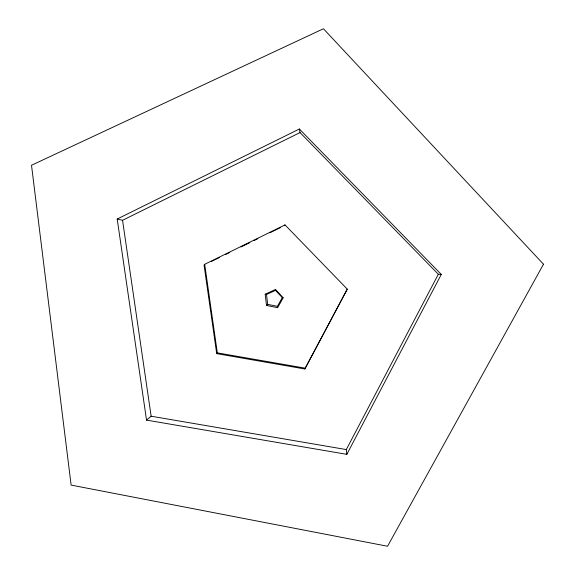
<?xml version="1.0" encoding="UTF-8"?>
<svg xmlns="http://www.w3.org/2000/svg" width="575" height="575" viewBox="0 0 575 575"><rect width="100%" height="100%" fill="white"/><g stroke="black" fill="none" stroke-linecap="round" stroke-linejoin="round"><path stroke-width="0.86" d="M346.833 454.343L346.301 449.571L438.33 274.268L441.291 274.433L346.833 454.343L146.532 420.109L117.199 219.032L299.367 129.001L441.291 274.433M304.836 368.978L347.286 289.132L285.006 224.911L204.686 264.299L204.06 265.068L216.703 353.632L304.836 368.978L347.286 289.132M277.617 307.683L277.416 306.317L282.275 297.649L283.159 297.8L277.617 307.683L266.505 305.462L265.183 294.206L275.475 289.477L283.159 297.8M284.381 225.68L285.006 224.911M216.703 353.632L217.321 352.863L204.686 264.299M266.505 305.462L267.67 304.369L266.512 294.501L265.183 294.206M146.532 420.109L151.139 416.207L346.301 449.571M117.199 219.032L122.554 220.29L300.049 132.566L438.33 274.268M211.291 261.524L219.319 257.586M225.745 254.438L229.763 252.468M241.004 246.955L249.845 242.621M253.855 240.652L257.873 238.682M269.919 232.774L280.363 227.65M266.512 294.501L275.54 290.346L275.475 289.477M217.321 352.863L305.454 368.208M267.67 304.369L277.416 306.317M275.54 290.346L282.275 297.649M299.367 129.001L300.049 132.566M122.554 220.29L151.139 416.207M543.49 264.213L387.55 546.25L71.127 485.092L31.51 165.262L323.445 28.75L543.49 264.213"/></g></svg>
